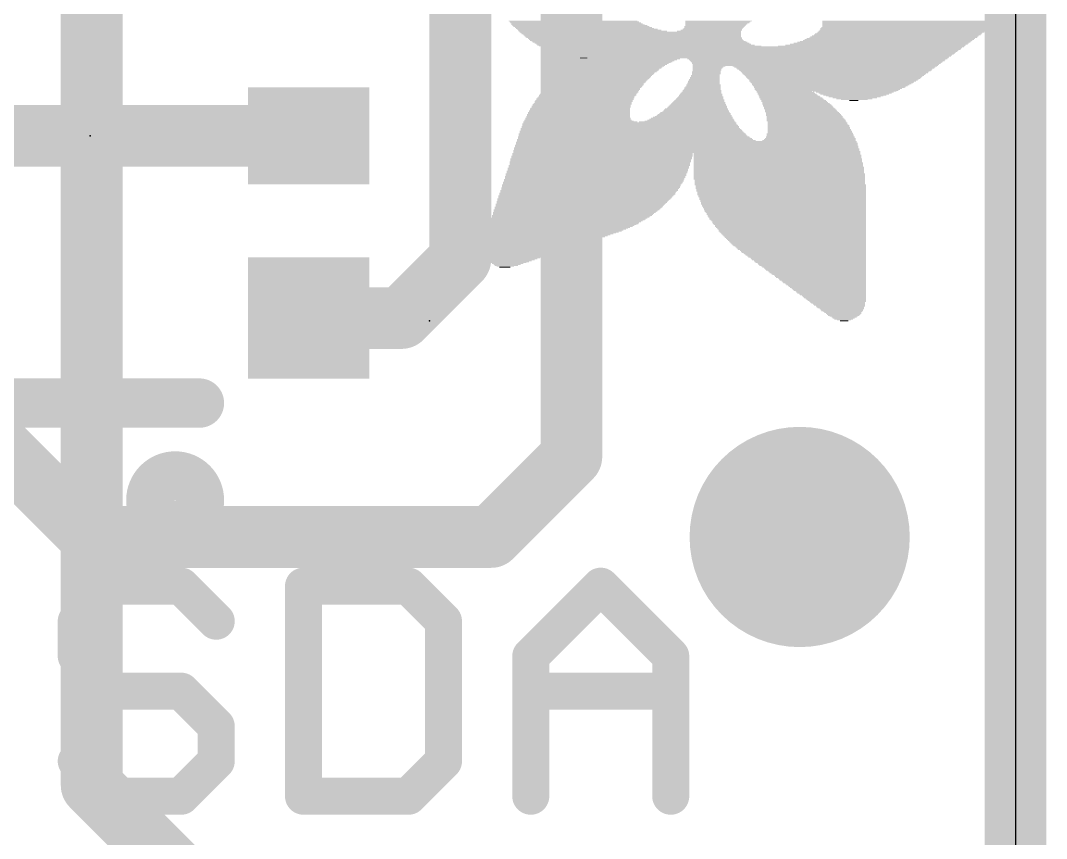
# Model space of a CAD drawing. Extents: x -5.7 to 21.7, y -5.3 to 25.5.
# Drawn here: x 11.143 to 15.367, y 3.585 to 6.951 of the extents above; entities that cross this region are included whole.
import ezdxf

# ---------------------------------------------------------------- set-up
doc = ezdxf.new("R2010")
doc.units = 0
for name, color, linetype in [('1', 12, 'CONTINUOUS'), ('16', 5, 'CONTINUOUS'), ('18', 110, 'CONTINUOUS'), ('20', 53, 'CONTINUOUS'), ('21', 40, 'CONTINUOUS'), ('23', 40, 'CONTINUOUS')]:
    doc.layers.add(name, color=color, linetype=linetype)

# ---------------------------------------------------------------- blocks, each defined once
blk = doc.blocks.new('RECT')
blk.add_solid([(-0.5, -0.5), (0.5, -0.5), (-0.5, 0.5), (0.5, 0.5)])
blk = doc.blocks.new('ROUNDV')
at = {"const_width": 0.5}
blk.add_lwpolyline([(0, -0.25, 1), (0, 0.25, 1), (0, -0.25)], format="xyb", dxfattribs=at)

msp = doc.modelspace()

# ---------------------------------------------------------------- linework, layer by layer
at = {"layer": '1', "const_width": 0.254}
for points in [[(15.24, 16.51), (15.24, 0)], [(13.4112, 5.1562), (13.4112, 7.9364)], [(12.954, 7.747), (12.954, 5.969)], [(10.53, 6.477), (12.33, 6.477)], [(12.954, 5.969), (12.712, 5.727)], [(10.53, 5.727), (11.431, 4.826)], [(12.712, 5.727), (12.33, 5.727)], [(13.081, 4.826), (13.4112, 5.1562)], [(11.431, 4.826), (13.081, 4.826)]]:
    msp.add_lwpolyline(points, dxfattribs=at)
at = {"layer": '1', "const_width": 0.127}
for points in [[(12.33, 6.4135, 1), (12.33, 6.5405)], [(12.9989, 5.9241, 1), (12.9091, 6.0139)], [(12.8905, 5.969, 1), (13.0175, 5.969)], [(12.33, 5.7905, 1), (12.33, 5.6635)], [(12.6671, 5.7719, 1), (12.7569, 5.6821)], [(12.712, 5.6635, 1), (12.712, 5.7905)], [(13.4561, 5.1113, 1), (13.3663, 5.2011)], [(13.3477, 5.1562, 1), (13.4747, 5.1562)], [(11.431, 4.8895, 1), (11.431, 4.7625)], [(13.081, 4.7625, 1), (13.081, 4.8895)], [(11.3861, 4.7811, 1), (11.4759, 4.8709)], [(13.0361, 4.8709, 1), (13.1259, 4.7811)]]:
    msp.add_lwpolyline(points, format="xyb", dxfattribs=at)
at = {"layer": '16', "const_width": 0.254}
for points in [[(15.24, 16.51), (15.24, 0)], [(11.4364, 7.62), (11.4364, 3.8036)], [(11.4364, 3.8036), (12.7, 2.54)]]:
    msp.add_lwpolyline(points, dxfattribs=at)
at = {"layer": '16', "const_width": 0.127}
for points in [[(11.4813, 3.8485, 1), (11.3915, 3.7587)], [(11.3729, 3.8036, 1), (11.4999, 3.8036)]]:
    msp.add_lwpolyline(points, format="xyb", dxfattribs=at)
at = {"layer": '20'}
msp.add_line((15.24, 14.097), (15.24, 2.413), dxfattribs=at)
at = {"layer": '21'}
for points, const_width in [([(10.98, 5.377), (11.88, 5.377)], 0.2032), ([(11.517, 4.6235), (11.3729, 4.4795)], 0.1524), ([(11.8051, 4.6235), (11.517, 4.6235)], 0.1524), ([(11.9491, 4.4795), (11.8051, 4.6235)], 0.1524), ([(12.3084, 4.6235), (12.3084, 3.7592)], 0.1524), ([(12.7406, 4.6235), (12.3084, 4.6235)], 0.1524), ([(12.8847, 4.4795), (12.7406, 4.6235)], 0.1524), ([(13.244, 4.3354), (13.5321, 4.6235)], 0.1524), ([(13.5321, 4.6235), (13.8202, 4.3354)], 0.1524), ([(11.3729, 4.4795), (11.3729, 4.3354)], 0.1524), ([(12.8847, 3.9033), (12.8847, 4.4795)], 0.1524), ([(11.3729, 4.3354), (11.517, 4.1914)], 0.1524), ([(13.244, 3.7592), (13.244, 4.3354)], 0.1524), ([(13.8202, 4.3354), (13.8202, 3.7592)], 0.1524), ([(11.517, 4.1914), (11.8051, 4.1914)], 0.1524), ([(11.8051, 4.1914), (11.9491, 4.0473)], 0.1524), ([(13.244, 4.1914), (13.8202, 4.1914)], 0.1524), ([(11.9491, 4.0473), (11.9491, 3.9033)], 0.1524), ([(11.517, 3.7592), (11.3729, 3.9033)], 0.1524), ([(11.9491, 3.9033), (11.8051, 3.7592)], 0.1524), ([(12.7406, 3.7592), (12.8847, 3.9033)], 0.1524), ([(11.8051, 3.7592), (11.517, 3.7592)], 0.1524), ([(12.3084, 3.7592), (12.7406, 3.7592)], 0.1524)]:
    msp.add_lwpolyline(points, dxfattribs=dict(at, const_width=const_width))
for points, const_width in [([(11.88, 5.3262, 1), (11.88, 5.4278)], 0.1016), ([(11.78, 4.877, 1), (11.78, 5.077, 1), (11.78, 4.877)], 0.2032), ([(11.517, 4.6616, 1), (11.517, 4.5854)], 0.0762), ([(11.5439, 4.5966, 1), (11.49, 4.6505)], 0.0762), ([(11.832, 4.6505, 1), (11.7781, 4.5966)], 0.0762), ([(11.8051, 4.5854, 1), (11.8051, 4.6616)], 0.0762), ([(12.3465, 4.6235, 1), (12.2703, 4.6235)], 0.0762), ([(12.3084, 4.6616, 1), (12.3084, 4.5854)], 0.0762), ([(12.7676, 4.6505, 1), (12.7137, 4.5966)], 0.0762), ([(12.7406, 4.5854, 1), (12.7406, 4.6616)], 0.0762), ([(13.559, 4.6505, 1), (13.5051, 4.5966)], 0.0762), ([(13.559, 4.5966, 1), (13.5051, 4.6505)], 0.0762), ([(11.411, 4.4795, 1), (11.3348, 4.4795)], 0.0762), ([(11.346, 4.5064, 1), (11.3999, 4.4525)], 0.0762), ([(11.9222, 4.4525, 1), (11.9761, 4.5064)], 0.0762), ([(12.9228, 4.4795, 1), (12.8466, 4.4795)], 0.0762), ([(12.8577, 4.4525, 1), (12.9116, 4.5064)], 0.0762), ([(11.3999, 4.3624, 1), (11.346, 4.3085)], 0.0762), ([(13.217, 4.3624, 1), (13.2709, 4.3085)], 0.0762), ([(13.2821, 4.3354, 1), (13.2059, 4.3354)], 0.0762), ([(13.8583, 4.3354, 1), (13.7821, 4.3354)], 0.0762), ([(13.7932, 4.3085, 1), (13.8471, 4.3624)], 0.0762), ([(11.3348, 4.3354, 1), (11.411, 4.3354)], 0.0762), ([(11.517, 4.2295, 1), (11.517, 4.1533)], 0.0762), ([(11.832, 4.2183, 1), (11.7781, 4.1644)], 0.0762), ([(11.8051, 4.1533, 1), (11.8051, 4.2295)], 0.0762), ([(13.244, 4.2295, 1), (13.244, 4.1533)], 0.0762), ([(13.8202, 4.1533, 1), (13.8202, 4.2295)], 0.0762), ([(11.49, 4.1644, 1), (11.5439, 4.2183)], 0.0762), ([(11.9872, 4.0473, 1), (11.911, 4.0473)], 0.0762), ([(11.9222, 4.0204, 1), (11.9761, 4.0743)], 0.0762), ([(11.3999, 3.9302, 1), (11.346, 3.8763)], 0.0762), ([(11.9761, 3.8763, 1), (11.9222, 3.9302)], 0.0762), ([(12.9116, 3.8763, 1), (12.8577, 3.9302)], 0.0762), ([(11.911, 3.9033, 1), (11.9872, 3.9033)], 0.0762), ([(12.8466, 3.9033, 1), (12.9228, 3.9033)], 0.0762), ([(11.517, 3.7973, 1), (11.517, 3.7211)], 0.0762), ([(11.49, 3.7323, 1), (11.5439, 3.7861)], 0.0762), ([(11.7781, 3.7861, 1), (11.832, 3.7323)], 0.0762), ([(11.8051, 3.7211, 1), (11.8051, 3.7973)], 0.0762), ([(12.3084, 3.7973, 1), (12.3084, 3.7211)], 0.0762), ([(12.7137, 3.7861, 1), (12.7676, 3.7323)], 0.0762), ([(12.7406, 3.7211, 1), (12.7406, 3.7973)], 0.0762), ([(12.2703, 3.7592, 1), (12.3465, 3.7592)], 0.0762), ([(13.2059, 3.7592, 1), (13.2821, 3.7592)], 0.0762), ([(13.7821, 3.7592, 1), (13.8583, 3.7592)], 0.0762)]:
    msp.add_lwpolyline(points, format="xyb", dxfattribs=dict(at, const_width=const_width))
at = {"layer": '23'}
for p in [(11.43, 6.477), (12.827, 5.715)]:
    msp.add_point(p, dxfattribs=at)

# ---------------------------------------------------------------- block references
at = {"layer": '1', "yscale": 0.5, "rotation": 90}
for p, xscale in [((12.33, 6.477), 0.4), ((12.33, 5.727), 0.5)]:
    msp.add_blockref('RECT', p, dxfattribs=dict(at, xscale=xscale))
at = {"layer": '18', "xscale": 0.9064, "yscale": 0.9064}
msp.add_blockref('ROUNDV', (14.351, 4.826), dxfattribs=at)
msp.add_blockref('ROUNDV', (14.351, 4.826), dxfattribs=at)
at = {"layer": '21'}
for p, xscale, yscale in [((13.4176, 6.9494), 0.5295, 0.0038), ((13.4233, 6.9456), 0.5334, 0.0038), ((13.429, 6.9418), 0.5372, 0.0038), ((13.4347, 6.938), 0.541, 0.0038), ((13.4385, 6.9342), 0.5486, 0.0038), ((13.4462, 6.9304), 0.5563, 0.0038), ((13.4519, 6.9266), 0.5601, 0.0038), ((14.0005, 6.9266), 0.2476, 0.0038), ((14.0177, 6.9494), 0.2743, 0.0038), ((14.0139, 6.9456), 0.2667, 0.0038), ((14.0081, 6.938), 0.2552, 0.0038), ((14.0062, 6.9342), 0.2514, 0.0038), ((14.0043, 6.9304), 0.2476, 0.0038), ((14.012, 6.9418), 0.2629, 0.0038), ((14.8101, 6.9494), 0.7316, 0.0038), ((14.8063, 6.9456), 0.7239, 0.0038), ((14.8044, 6.9418), 0.7201, 0.0038), ((14.8006, 6.938), 0.7125, 0.0038), ((14.7987, 6.9342), 0.7087, 0.0038), ((14.7968, 6.9304), 0.7049, 0.0038), ((14.793, 6.9266), 0.6973, 0.0038), ((13.4614, 6.9228), 0.5639, 0.0038), ((13.4671, 6.919), 0.5677, 0.0038), ((13.4766, 6.9152), 0.5792, 0.0039), ((13.4862, 6.9113), 0.5905, 0.0038), ((13.4995, 6.9075), 0.6096, 0.0038), ((13.6538, 6.9037), 0.9106, 0.0038), ((13.6557, 6.8999), 0.9068, 0.0038), ((13.6576, 6.8961), 0.903, 0.0038), ((13.6614, 6.8923), 0.8954, 0.0038), ((13.6633, 6.8885), 0.8916, 0.0038), ((13.6652, 6.8847), 0.8878, 0.0038), ((13.9777, 6.9075), 0.2629, 0.0038), ((13.9872, 6.9113), 0.2515, 0.0038), ((13.991, 6.9152), 0.2439, 0.0039), ((13.9947, 6.919), 0.2439, 0.0038), ((13.9986, 6.9228), 0.2438, 0.0038), ((14.7396, 6.8847), 0.6896, 0.0038), ((14.7453, 6.8885), 0.6858, 0.0038), ((14.753, 6.8923), 0.6858, 0.0038), ((14.7568, 6.8961), 0.6858, 0.0038), ((14.7625, 6.8999), 0.682, 0.0038), ((14.7682, 6.9037), 0.6858, 0.0038), ((14.772, 6.9075), 0.6858, 0.0038), ((14.7777, 6.9113), 0.6896, 0.0038), ((14.7834, 6.919), 0.6934, 0.0038), ((14.7815, 6.9152), 0.6896, 0.0039), ((14.7892, 6.9228), 0.6973, 0.0038), ((13.669, 6.8809), 0.8878, 0.0038), ((13.6729, 6.8771), 0.8801, 0.0039), ((13.6767, 6.8732), 0.8801, 0.0038), ((13.6805, 6.8694), 0.8801, 0.0038), ((13.6881, 6.8656), 0.8801, 0.0038), ((13.6938, 6.8618), 0.8839, 0.0038), ((13.7014, 6.858), 0.884, 0.0038), ((13.7091, 6.8542), 0.8839, 0.0038), ((13.7186, 6.8504), 0.8953, 0.0038), ((13.7357, 6.8466), 0.9144, 0.0038), ((14.1567, 6.8428), 1.7412, 0.0038), ((14.6463, 6.8466), 0.7696, 0.0038), ((14.6634, 6.8504), 0.743, 0.0038), ((14.6768, 6.8542), 0.7315, 0.0038), ((14.6863, 6.858), 0.7201, 0.0038), ((14.6977, 6.8618), 0.7124, 0.0038), ((14.7054, 6.8656), 0.7049, 0.0038), ((14.713, 6.8694), 0.6973, 0.0038), ((14.7206, 6.8732), 0.6972, 0.0038), ((14.7263, 6.8771), 0.6934, 0.0039), ((14.7358, 6.8809), 0.6896, 0.0038), ((14.1567, 6.839), 1.726, 0.0039), ((14.1585, 6.8351), 1.7145, 0.0038), ((14.1605, 6.8313), 1.703, 0.0038), ((14.1605, 6.8275), 1.6878, 0.0038), ((14.1624, 6.8237), 1.6764, 0.0038), ((14.1643, 6.8199), 1.6574, 0.0038), ((14.1682, 6.8161), 1.6421, 0.0038), ((14.172, 6.8123), 1.6269, 0.0038), ((14.1738, 6.8085), 1.6078, 0.0038), ((14.1796, 6.8047), 1.5887, 0.0038), ((14.1852, 6.8009), 1.5621, 0.0039), ((13.5985, 6.7589), 0.3734, 0.0038), ((13.6081, 6.7628), 0.3695, 0.0039), ((13.6138, 6.7666), 0.3657, 0.0038), ((13.6214, 6.7704), 0.3658, 0.0038), ((13.4614, 6.797), 0.0305, 0.0038), ((13.6309, 6.7742), 0.362, 0.0038), ((13.6405, 6.778), 0.3581, 0.0038), ((13.65, 6.7818), 0.3543, 0.0038), ((13.6595, 6.7856), 0.3505, 0.0038), ((13.6729, 6.7894), 0.3467, 0.0038), ((13.6843, 6.7932), 0.3467, 0.0038), ((14.2443, 6.797), 1.4364, 0.0038), ((14.4234, 6.7932), 1.0706, 0.0038), ((14.4234, 6.7894), 1.0554, 0.0038), ((14.4234, 6.7856), 1.0478, 0.0038), ((14.4215, 6.7818), 1.0363, 0.0038), ((14.4215, 6.778), 1.0287, 0.0038), ((14.4196, 6.7742), 1.0249, 0.0038), ((14.4177, 6.7704), 1.0135, 0.0038), ((13.9776, 6.7628), 0.1334, 0.0039), ((13.9738, 6.7589), 0.1258, 0.0038), ((14.4158, 6.7666), 1.0097, 0.0038), ((14.4958, 6.7628), 0.842, 0.0039), ((14.4958, 6.7589), 0.8268, 0.0038), ((13.5433, 6.717), 0.3848, 0.0038), ((13.5471, 6.7208), 0.3848, 0.0038), ((13.5509, 6.7247), 0.3848, 0.0039), ((13.5547, 6.7285), 0.3848, 0.0038), ((13.5604, 6.7323), 0.381, 0.0038), ((13.5642, 6.7361), 0.381, 0.0038), ((13.5719, 6.7399), 0.381, 0.0038), ((13.5757, 6.7437), 0.381, 0.0038), ((13.5814, 6.7475), 0.3772, 0.0038), ((13.5871, 6.7513), 0.3734, 0.0038), ((13.5947, 6.7551), 0.3734, 0.0038), ((13.9604, 6.717), 0.1219, 0.0038), ((13.9624, 6.7247), 0.1181, 0.0039), ((13.9624, 6.7208), 0.1181, 0.0038), ((13.9642, 6.7285), 0.1143, 0.0038), ((13.9662, 6.7399), 0.1181, 0.0038), ((13.9662, 6.7361), 0.1181, 0.0038), ((13.9662, 6.7323), 0.1181, 0.0038), ((13.968, 6.7437), 0.1143, 0.0038), ((13.9719, 6.7551), 0.122, 0.0038), ((13.97, 6.7513), 0.1182, 0.0038), ((13.97, 6.7475), 0.1182, 0.0038), ((14.4977, 6.7551), 0.8154, 0.0038), ((14.4958, 6.7513), 0.8039, 0.0038), ((14.4977, 6.7475), 0.7925, 0.0038), ((14.4977, 6.7437), 0.7848, 0.0038), ((14.4958, 6.7399), 0.7734, 0.0038), ((14.4958, 6.7361), 0.7658, 0.0038), ((14.4939, 6.7323), 0.7544, 0.0038), ((14.4939, 6.7285), 0.7468, 0.0038), ((14.4939, 6.7247), 0.7391, 0.0039), ((14.492, 6.7208), 0.7277, 0.0038), ((14.492, 6.717), 0.7201, 0.0038), ((13.4976, 6.6713), 0.3925, 0.0038), ((13.5014, 6.6751), 0.3924, 0.0038), ((13.5052, 6.6789), 0.3924, 0.0038), ((13.509, 6.6827), 0.3924, 0.0038), ((13.5128, 6.6866), 0.3924, 0.0039), ((13.5147, 6.6904), 0.3886, 0.0038), ((13.5185, 6.6942), 0.3886, 0.0038), ((13.5223, 6.698), 0.3886, 0.0038), ((13.5261, 6.7018), 0.3886, 0.0038), ((13.53, 6.7056), 0.3887, 0.0038), ((13.5338, 6.7094), 0.3887, 0.0038), ((13.5376, 6.7132), 0.3886, 0.0038), ((13.951, 6.6751), 0.1485, 0.0038), ((13.951, 6.6713), 0.1485, 0.0038), ((13.9529, 6.6789), 0.1447, 0.0038), ((13.9548, 6.6866), 0.1409, 0.0039), ((13.9548, 6.6827), 0.1409, 0.0038), ((13.9548, 6.6942), 0.1333, 0.0038), ((13.9548, 6.6904), 0.1333, 0.0038), ((13.9567, 6.7018), 0.1295, 0.0038), ((13.9567, 6.698), 0.1295, 0.0038), ((13.9586, 6.7094), 0.1257, 0.0038), ((13.9586, 6.7056), 0.1257, 0.0038), ((13.9604, 6.7132), 0.1219, 0.0038), ((14.492, 6.7132), 0.7125, 0.0038), ((14.4901, 6.7094), 0.7011, 0.0038), ((14.4901, 6.7056), 0.6934, 0.0038), ((14.4863, 6.7018), 0.6858, 0.0038), ((14.4844, 6.698), 0.6743, 0.0038), ((14.4844, 6.6942), 0.6667, 0.0038), ((14.4825, 6.6904), 0.6553, 0.0038), ((14.4787, 6.6866), 0.6477, 0.0039), ((14.4768, 6.6827), 0.6363, 0.0038), ((14.4748, 6.6789), 0.6248, 0.0038), ((14.4729, 6.6751), 0.621, 0.0038), ((14.4691, 6.6713), 0.6058, 0.0038), ((13.4671, 6.6294), 0.4, 0.0038), ((13.4709, 6.6332), 0.4, 0.0038), ((13.4728, 6.637), 0.3962, 0.0038), ((13.4785, 6.6446), 0.4, 0.0038), ((13.4766, 6.6408), 0.3962, 0.0038), ((13.4804, 6.6485), 0.3962, 0.0039), ((13.4842, 6.6523), 0.3962, 0.0038), ((13.4881, 6.6561), 0.3963, 0.0038), ((13.4919, 6.6637), 0.3963, 0.0038), ((13.49, 6.6599), 0.3925, 0.0038), ((13.4957, 6.6675), 0.3963, 0.0038), ((13.9396, 6.6294), 0.1943, 0.0038), ((13.9415, 6.6332), 0.1905, 0.0038), ((13.9434, 6.637), 0.1867, 0.0038), ((13.9434, 6.6446), 0.1791, 0.0038), ((13.9434, 6.6408), 0.1791, 0.0038), ((13.9453, 6.6485), 0.1753, 0.0039), ((13.9453, 6.6523), 0.1677, 0.0038), ((13.9472, 6.6561), 0.1639, 0.0038), ((13.9491, 6.6637), 0.1601, 0.0038), ((13.9491, 6.6599), 0.1601, 0.0038), ((13.949, 6.6675), 0.1524, 0.0038), ((14.4653, 6.6675), 0.5982, 0.0038), ((14.4634, 6.6637), 0.5868, 0.0038), ((14.2881, 6.6599), 0.2286, 0.0038), ((14.2919, 6.6561), 0.2363, 0.0038), ((14.2957, 6.6523), 0.2363, 0.0038), ((14.2995, 6.6485), 0.2439, 0.0039), ((14.3034, 6.6446), 0.2438, 0.0038), ((14.3072, 6.6408), 0.2514, 0.0038), ((14.311, 6.637), 0.2514, 0.0038), ((14.3148, 6.6332), 0.259, 0.0038), ((14.3186, 6.6294), 0.2591, 0.0038), ((14.5777, 6.6599), 0.3429, 0.0038), ((14.5777, 6.6561), 0.32, 0.0038), ((14.5796, 6.6523), 0.301, 0.0038), ((14.5777, 6.6485), 0.282, 0.0039), ((14.5777, 6.6446), 0.259, 0.0038), ((14.5777, 6.6408), 0.2362, 0.0038), ((14.5777, 6.637), 0.2134, 0.0038), ((14.5777, 6.6332), 0.1828, 0.0038), ((14.5758, 6.6294), 0.1486, 0.0038), ((13.4462, 6.5875), 0.4115, 0.0038), ((13.4481, 6.5913), 0.4077, 0.0038), ((13.4519, 6.5989), 0.4077, 0.0038), ((13.4519, 6.5951), 0.4077, 0.0038), ((13.4538, 6.6027), 0.4039, 0.0038), ((13.4557, 6.6065), 0.4077, 0.0038), ((13.4576, 6.6104), 0.4039, 0.0039), ((13.4614, 6.618), 0.4039, 0.0038), ((13.4595, 6.6142), 0.4001, 0.0038), ((13.4633, 6.6218), 0.4001, 0.0038), ((13.4671, 6.6256), 0.4, 0.0038), ((13.9261, 6.5875), 0.2591, 0.0038), ((13.9281, 6.5913), 0.2476, 0.0038), ((13.93, 6.5951), 0.2438, 0.0038), ((13.9319, 6.5989), 0.24, 0.0038), ((13.9319, 6.6027), 0.2324, 0.0038), ((13.9338, 6.6065), 0.2286, 0.0038), ((13.9338, 6.6104), 0.221, 0.0039), ((13.9357, 6.6142), 0.2172, 0.0038), ((13.9357, 6.618), 0.2096, 0.0038), ((13.9376, 6.6218), 0.2058, 0.0038), ((13.9396, 6.6256), 0.2019, 0.0038), ((14.3206, 6.6256), 0.2629, 0.0038), ((14.3262, 6.6218), 0.2667, 0.0038), ((14.3282, 6.618), 0.2705, 0.0038), ((14.3377, 6.6065), 0.2819, 0.0038), ((14.332, 6.6142), 0.2705, 0.0038), ((14.3358, 6.6104), 0.2781, 0.0039), ((14.3415, 6.6027), 0.2819, 0.0038), ((14.3434, 6.5989), 0.2858, 0.0038), ((14.3472, 6.5951), 0.2858, 0.0038), ((14.3491, 6.5913), 0.2896, 0.0038), ((14.351, 6.5875), 0.2934, 0.0038), ((14.5758, 6.6256), 0.1105, 0.0038), ((14.5739, 6.6218), 0.0381, 0.0038), ((13.4385, 6.5494), 0.4344, 0.0038), ((13.4385, 6.5456), 0.4344, 0.0038), ((13.4385, 6.557), 0.4268, 0.0038), ((13.4385, 6.5532), 0.4268, 0.0038), ((13.4405, 6.5646), 0.4229, 0.0038), ((13.4405, 6.5608), 0.4229, 0.0038), ((13.4424, 6.5723), 0.4191, 0.0039), ((13.4424, 6.5684), 0.4191, 0.0038), ((13.4443, 6.5799), 0.4153, 0.0038), ((13.4443, 6.5761), 0.4153, 0.0038), ((13.4462, 6.5837), 0.4115, 0.0038), ((13.9053, 6.5456), 0.3467, 0.0038), ((13.9072, 6.5494), 0.3353, 0.0038), ((13.911, 6.5532), 0.3277, 0.0038), ((13.9129, 6.557), 0.3163, 0.0038), ((13.9167, 6.5608), 0.3086, 0.0038), ((13.9167, 6.5646), 0.301, 0.0038), ((13.9205, 6.5684), 0.2934, 0.0038), ((13.9205, 6.5723), 0.2857, 0.0039), ((13.9223, 6.5761), 0.2743, 0.0038), ((13.9243, 6.5799), 0.2705, 0.0038), ((13.9243, 6.5837), 0.2629, 0.0038), ((14.3548, 6.5837), 0.2934, 0.0038), ((14.3567, 6.5799), 0.2972, 0.0038), ((14.3586, 6.5761), 0.301, 0.0038), ((14.3624, 6.5723), 0.301, 0.0039), ((14.3643, 6.5684), 0.3048, 0.0038), ((14.3662, 6.5646), 0.3086, 0.0038), ((14.3681, 6.5608), 0.3125, 0.0038), ((14.372, 6.557), 0.3125, 0.0038), ((14.372, 6.5532), 0.3125, 0.0038), ((14.3739, 6.5494), 0.3163, 0.0038), ((14.3758, 6.5456), 0.3201, 0.0038), ((13.6538, 6.5075), 0.903, 0.0038), ((13.6557, 6.5037), 0.9068, 0.0038), ((13.6538, 6.5151), 0.8953, 0.0038), ((13.6538, 6.5113), 0.8953, 0.0038), ((13.6519, 6.5227), 0.8839, 0.0038), ((13.65, 6.5265), 0.8801, 0.0038), ((13.6538, 6.5189), 0.8877, 0.0038), ((13.448, 6.5342), 0.4686, 0.0039), ((13.6519, 6.5303), 0.8763, 0.0038), ((13.4385, 6.5418), 0.442, 0.0038), ((13.4423, 6.538), 0.4496, 0.0038), ((13.8881, 6.5342), 0.3962, 0.0039), ((13.8976, 6.538), 0.3696, 0.0038), ((13.9034, 6.5418), 0.3581, 0.0038), ((14.3777, 6.5418), 0.3239, 0.0038), ((14.3777, 6.538), 0.3239, 0.0038), ((14.391, 6.5037), 0.3429, 0.0038), ((14.3815, 6.5342), 0.3238, 0.0039), ((14.3834, 6.5303), 0.3276, 0.0038), ((14.3834, 6.5265), 0.3276, 0.0038), ((14.3853, 6.5227), 0.3314, 0.0038), ((14.3872, 6.5189), 0.3352, 0.0038), ((14.3872, 6.5151), 0.3352, 0.0038), ((14.3891, 6.5113), 0.339, 0.0038), ((14.3891, 6.5075), 0.339, 0.0038), ((13.6728, 6.4618), 0.9716, 0.0038), ((13.6672, 6.4732), 0.9525, 0.0038), ((13.6691, 6.4694), 0.9563, 0.0038), ((13.6729, 6.4656), 0.9639, 0.0038), ((13.6614, 6.4846), 0.9334, 0.0038), ((13.6633, 6.4808), 0.9372, 0.0038), ((13.6652, 6.477), 0.941, 0.0038), ((13.6576, 6.4961), 0.9182, 0.0039), ((13.6595, 6.4922), 0.922, 0.0038), ((13.6614, 6.4884), 0.9258, 0.0038), ((13.6576, 6.4999), 0.9106, 0.0038), ((14.3929, 6.4618), 0.3772, 0.0038), ((14.3948, 6.4656), 0.3734, 0.0038), ((14.3948, 6.4732), 0.3658, 0.0038), ((14.3948, 6.4694), 0.3658, 0.0038), ((14.3929, 6.4846), 0.3544, 0.0038), ((14.3948, 6.4808), 0.3582, 0.0038), ((14.3948, 6.477), 0.3582, 0.0038), ((14.391, 6.4999), 0.3429, 0.0038), ((14.3948, 6.4884), 0.3505, 0.0038), ((14.393, 6.4961), 0.3467, 0.0039), ((14.393, 6.4922), 0.3467, 0.0038), ((13.8843, 6.4275), 1.4173, 0.0038), ((13.8862, 6.4237), 1.4211, 0.0038), ((13.8862, 6.4199), 1.4211, 0.0039), ((13.8843, 6.4389), 1.4097, 0.0038), ((13.8862, 6.4351), 1.4135, 0.0038), ((13.8862, 6.4313), 1.4135, 0.0038), ((13.8843, 6.4503), 1.4021, 0.0038), ((13.8862, 6.4465), 1.4059, 0.0038), ((13.8862, 6.4427), 1.4059, 0.0038), ((13.6785, 6.458), 0.983, 0.0039), ((13.8862, 6.4541), 1.3983, 0.0038), ((14.3891, 6.458), 0.3848, 0.0039), ((13.5338, 6.3818), 0.7467, 0.0039), ((13.5319, 6.3779), 0.7429, 0.0038), ((13.5376, 6.3932), 0.7467, 0.0038), ((13.5357, 6.3894), 0.7429, 0.0038), ((13.5357, 6.3856), 0.7429, 0.0038), ((13.5395, 6.4046), 0.7429, 0.0038), ((13.5395, 6.4008), 0.7429, 0.0038), ((13.5395, 6.397), 0.7429, 0.0038), ((13.8843, 6.416), 1.4249, 0.0038), ((13.8862, 6.4122), 1.4288, 0.0038), ((13.8862, 6.4084), 1.4288, 0.0038), ((14.2577, 6.4046), 0.6858, 0.0038), ((14.2577, 6.4008), 0.6858, 0.0038), ((14.2596, 6.397), 0.6896, 0.0038), ((14.2596, 6.3932), 0.6896, 0.0038), ((14.2596, 6.3894), 0.6896, 0.0038), ((14.2596, 6.3856), 0.6896, 0.0038), ((14.2615, 6.3818), 0.6934, 0.0039), ((14.2615, 6.3779), 0.6934, 0.0038), ((13.5223, 6.3437), 0.7468, 0.0039), ((13.5204, 6.3398), 0.743, 0.0038), ((13.5204, 6.336), 0.743, 0.0038), ((13.5262, 6.3551), 0.7467, 0.0038), ((13.5243, 6.3513), 0.7429, 0.0038), ((13.5243, 6.3475), 0.7429, 0.0038), ((13.53, 6.3703), 0.7467, 0.0038), ((13.5281, 6.3665), 0.7429, 0.0038), ((13.5281, 6.3627), 0.7429, 0.0038), ((13.5281, 6.3589), 0.7429, 0.0038), ((13.5319, 6.3741), 0.7429, 0.0038), ((14.2615, 6.3741), 0.6934, 0.0038), ((14.2615, 6.3703), 0.6934, 0.0038), ((14.2634, 6.3665), 0.6972, 0.0038), ((14.2634, 6.3627), 0.6972, 0.0038), ((14.2634, 6.3589), 0.6972, 0.0038), ((14.2634, 6.3551), 0.6972, 0.0038), ((14.2634, 6.3513), 0.6972, 0.0038), ((14.2653, 6.3475), 0.701, 0.0038), ((14.2653, 6.3437), 0.701, 0.0039), ((14.2653, 6.3398), 0.701, 0.0038), ((14.2653, 6.336), 0.701, 0.0038), ((13.5052, 6.2979), 0.743, 0.0038), ((13.5033, 6.2941), 0.7391, 0.0038), ((13.509, 6.3094), 0.743, 0.0038), ((13.509, 6.3056), 0.743, 0.0039), ((13.5071, 6.3017), 0.7392, 0.0038), ((13.5128, 6.3208), 0.743, 0.0038), ((13.5128, 6.317), 0.743, 0.0038), ((13.5128, 6.3132), 0.743, 0.0038), ((13.5185, 6.3322), 0.7468, 0.0038), ((13.5166, 6.3284), 0.743, 0.0038), ((13.5166, 6.3246), 0.743, 0.0038), ((14.2653, 6.3322), 0.701, 0.0038), ((14.2653, 6.3284), 0.701, 0.0038), ((14.2653, 6.3246), 0.701, 0.0038), ((14.2672, 6.3208), 0.7048, 0.0038), ((14.2672, 6.317), 0.7048, 0.0038), ((14.2672, 6.3132), 0.7048, 0.0038), ((14.2672, 6.3094), 0.7048, 0.0038), ((14.2672, 6.3056), 0.7048, 0.0039), ((14.2672, 6.3017), 0.7048, 0.0038), ((14.2672, 6.2979), 0.7048, 0.0038), ((14.2691, 6.2941), 0.701, 0.0038), ((13.4843, 6.2522), 0.7315, 0.0038), ((13.4881, 6.2598), 0.7315, 0.0038), ((13.49, 6.2636), 0.7353, 0.0038), ((13.4862, 6.256), 0.7277, 0.0038), ((13.4919, 6.2675), 0.7315, 0.0039), ((13.4938, 6.2751), 0.7353, 0.0038), ((13.4938, 6.2713), 0.7353, 0.0038), ((13.4995, 6.2865), 0.7391, 0.0038), ((13.4995, 6.2827), 0.7391, 0.0038), ((13.4976, 6.2789), 0.7353, 0.0038), ((13.5033, 6.2903), 0.7391, 0.0038), ((14.2691, 6.2903), 0.701, 0.0038), ((14.2691, 6.2865), 0.701, 0.0038), ((14.2691, 6.2827), 0.701, 0.0038), ((14.2691, 6.2789), 0.701, 0.0038), ((14.271, 6.2751), 0.7048, 0.0038), ((14.2729, 6.2713), 0.701, 0.0038), ((14.2729, 6.2675), 0.701, 0.0039), ((14.2729, 6.2636), 0.701, 0.0038), ((14.2729, 6.2598), 0.701, 0.0038), ((14.2748, 6.256), 0.6972, 0.0038), ((14.2748, 6.2522), 0.6972, 0.0038), ((13.4614, 6.2141), 0.7087, 0.0038), ((13.4633, 6.2179), 0.7125, 0.0038), ((13.4595, 6.2103), 0.7049, 0.0038), ((13.469, 6.2255), 0.7163, 0.0038), ((13.4709, 6.2294), 0.7201, 0.0039), ((13.4671, 6.2217), 0.7125, 0.0038), ((13.4767, 6.2408), 0.7239, 0.0038), ((13.4767, 6.237), 0.7239, 0.0038), ((13.4747, 6.2332), 0.72, 0.0038), ((13.4805, 6.2446), 0.7239, 0.0038), ((13.4824, 6.2484), 0.7277, 0.0038), ((14.2748, 6.2484), 0.6972, 0.0038), ((14.2767, 6.2446), 0.6934, 0.0038), ((14.2767, 6.2408), 0.6934, 0.0038), ((14.2767, 6.237), 0.6934, 0.0038), ((14.2767, 6.2332), 0.6934, 0.0038), ((14.2786, 6.2294), 0.6896, 0.0039), ((14.2786, 6.2255), 0.6896, 0.0038), ((14.2805, 6.2217), 0.6858, 0.0038), ((14.2805, 6.2179), 0.6858, 0.0038), ((14.2805, 6.2141), 0.6858, 0.0038), ((14.2824, 6.2103), 0.682, 0.0038), ((13.4328, 6.1722), 0.682, 0.0038), ((13.429, 6.1684), 0.6744, 0.0038), ((13.4271, 6.1646), 0.6706, 0.0038), ((13.4404, 6.1836), 0.6896, 0.0038), ((13.4385, 6.1798), 0.6858, 0.0038), ((13.4366, 6.176), 0.682, 0.0038), ((13.448, 6.1951), 0.6972, 0.0038), ((13.4461, 6.1913), 0.6934, 0.0039), ((13.4442, 6.1874), 0.6896, 0.0038), ((13.4538, 6.2027), 0.7011, 0.0038), ((13.4557, 6.2065), 0.7049, 0.0038), ((13.4519, 6.1989), 0.6973, 0.0038), ((14.2824, 6.2065), 0.682, 0.0038), ((14.2843, 6.2027), 0.6782, 0.0038), ((14.2843, 6.1989), 0.6782, 0.0038), ((14.2843, 6.1951), 0.6782, 0.0038), ((14.2862, 6.1913), 0.6744, 0.0039), ((14.2862, 6.1874), 0.6744, 0.0038), ((14.2881, 6.1836), 0.6705, 0.0038), ((14.2881, 6.1798), 0.6705, 0.0038), ((14.2901, 6.176), 0.6667, 0.0038), ((14.2901, 6.1722), 0.6667, 0.0038), ((14.2919, 6.1684), 0.6629, 0.0038), ((14.2919, 6.1646), 0.6629, 0.0038), ((13.3909, 6.1265), 0.6286, 0.0038), ((13.3871, 6.1227), 0.621, 0.0038), ((13.3985, 6.1341), 0.6362, 0.0038), ((13.3966, 6.1303), 0.6324, 0.0038), ((13.4024, 6.1379), 0.6439, 0.0038), ((13.4081, 6.1417), 0.6477, 0.0038), ((13.4138, 6.1493), 0.6591, 0.0038), ((13.41, 6.1455), 0.6515, 0.0038), ((13.4233, 6.1608), 0.6705, 0.0038), ((13.4195, 6.157), 0.6629, 0.0038), ((13.4176, 6.1532), 0.6591, 0.0039), ((14.2939, 6.1608), 0.6591, 0.0038), ((14.2957, 6.157), 0.6553, 0.0038), ((14.2957, 6.1532), 0.6553, 0.0039), ((14.2977, 6.1493), 0.6515, 0.0038), ((14.2977, 6.1455), 0.6515, 0.0038), ((14.2995, 6.1417), 0.6477, 0.0038), ((14.3015, 6.1379), 0.6439, 0.0038), ((14.3015, 6.1341), 0.6439, 0.0038), ((14.3034, 6.1303), 0.6401, 0.0038), ((14.3053, 6.1265), 0.6363, 0.0038), ((14.3072, 6.1227), 0.6324, 0.0038), ((13.3509, 6.0922), 0.5715, 0.0038), ((13.3356, 6.0808), 0.541, 0.0038), ((13.3452, 6.0884), 0.5601, 0.0038), ((13.3414, 6.0846), 0.5525, 0.0038), ((13.3661, 6.1036), 0.5944, 0.0038), ((13.3604, 6.0998), 0.583, 0.0038), ((13.3566, 6.096), 0.5753, 0.0038), ((13.3756, 6.1112), 0.6058, 0.0038), ((13.3718, 6.1074), 0.5982, 0.0038), ((13.3795, 6.1151), 0.6135, 0.0039), ((13.3833, 6.1189), 0.6134, 0.0038), ((14.3072, 6.1189), 0.6324, 0.0038), ((14.3091, 6.1151), 0.6286, 0.0039), ((14.311, 6.1112), 0.6248, 0.0038), ((14.3129, 6.1074), 0.621, 0.0038), ((14.3129, 6.1036), 0.621, 0.0038), ((14.3148, 6.0998), 0.6172, 0.0038), ((14.3167, 6.096), 0.6134, 0.0038), ((14.3186, 6.0922), 0.6096, 0.0038), ((14.3205, 6.0884), 0.6058, 0.0038), ((14.3205, 6.0846), 0.6058, 0.0038), ((14.3224, 6.0808), 0.602, 0.0038), ((13.2899, 6.0541), 0.4724, 0.0038), ((13.2842, 6.0503), 0.461, 0.0038), ((13.2766, 6.0465), 0.4458, 0.0038), ((13.2709, 6.0427), 0.4343, 0.0038), ((13.2652, 6.0389), 0.4229, 0.0039), ((13.309, 6.0655), 0.5029, 0.0038), ((13.2976, 6.0579), 0.4801, 0.0038), ((13.3033, 6.0617), 0.4915, 0.0038), ((13.328, 6.077), 0.5334, 0.0039), ((13.3223, 6.0731), 0.522, 0.0038), ((13.3166, 6.0693), 0.5106, 0.0038), ((14.3243, 6.077), 0.5982, 0.0039), ((14.3262, 6.0731), 0.5943, 0.0038), ((14.3282, 6.0693), 0.5905, 0.0038), ((14.33, 6.0655), 0.5867, 0.0038), ((14.332, 6.0617), 0.5829, 0.0038), ((14.3338, 6.0579), 0.5791, 0.0038), ((14.3358, 6.0541), 0.5753, 0.0038), ((14.3377, 6.0503), 0.5715, 0.0038), ((14.3396, 6.0465), 0.5677, 0.0038), ((14.3415, 6.0427), 0.5639, 0.0038), ((14.3434, 6.0389), 0.5601, 0.0039), ((13.2518, 6.0312), 0.4038, 0.0038), ((13.2461, 6.0274), 0.3924, 0.0038), ((13.2404, 6.0236), 0.381, 0.0038), ((13.2347, 6.0198), 0.3696, 0.0038), ((13.229, 6.016), 0.3581, 0.0038), ((13.2176, 6.0084), 0.3353, 0.0038), ((13.2118, 6.0046), 0.3238, 0.0038), ((13.2576, 6.035), 0.4153, 0.0038), ((13.2233, 6.0122), 0.3467, 0.0038), ((13.208, 6.0008), 0.3086, 0.0039), ((13.2023, 5.9969), 0.2972, 0.0038), ((14.3453, 6.035), 0.5562, 0.0038), ((14.3472, 6.0312), 0.5524, 0.0038), ((14.3491, 6.0274), 0.5486, 0.0038), ((14.351, 6.0236), 0.5448, 0.0038), ((14.3548, 6.0198), 0.5372, 0.0038), ((14.3567, 6.016), 0.5334, 0.0038), ((14.3586, 6.0122), 0.5296, 0.0038), ((14.3605, 6.0084), 0.5258, 0.0038), ((14.3643, 6.0046), 0.5181, 0.0038), ((14.3663, 6.0008), 0.5143, 0.0039), ((14.3681, 5.9969), 0.5105, 0.0038), ((13.1909, 5.9893), 0.2743, 0.0038), ((13.1966, 5.9931), 0.2857, 0.0038), ((13.1871, 5.9855), 0.2591, 0.0038), ((13.1814, 5.9817), 0.2477, 0.0038), ((13.1775, 5.9779), 0.2324, 0.0038), ((13.1737, 5.9741), 0.2172, 0.0038), ((13.168, 5.9703), 0.2058, 0.0038), ((13.1642, 5.9665), 0.1905, 0.0038), ((13.1604, 5.9627), 0.1753, 0.0039), ((13.1566, 5.9588), 0.16, 0.0038), ((13.1528, 5.955), 0.1447, 0.0038), ((14.372, 5.9931), 0.5029, 0.0038), ((14.3739, 5.9893), 0.4991, 0.0038), ((14.3758, 5.9855), 0.4953, 0.0038), ((14.3796, 5.9817), 0.4877, 0.0038), ((14.3815, 5.9779), 0.4839, 0.0038), ((14.3853, 5.9741), 0.4762, 0.0038), ((14.3872, 5.9703), 0.4724, 0.0038), ((14.3891, 5.9665), 0.4686, 0.0038), ((14.3929, 5.9627), 0.461, 0.0039), ((14.3948, 5.9588), 0.4572, 0.0038), ((14.3967, 5.955), 0.4534, 0.0038), ((13.149, 5.9512), 0.1295, 0.0038), ((13.1471, 5.9474), 0.1105, 0.0038), ((13.1433, 5.9436), 0.0953, 0.0038), ((13.1394, 5.9398), 0.0724, 0.0038), ((13.1376, 5.936), 0.0457, 0.0038), ((14.4005, 5.9512), 0.4458, 0.0038), ((14.4024, 5.9474), 0.4419, 0.0038), ((14.4044, 5.9436), 0.4381, 0.0038), ((14.4082, 5.9398), 0.4305, 0.0038), ((14.4101, 5.936), 0.4267, 0.0038), ((14.4139, 5.9322), 0.4191, 0.0038), ((14.4158, 5.9284), 0.4153, 0.0038), ((14.4177, 5.9245), 0.4115, 0.0039), ((14.4215, 5.9207), 0.4038, 0.0038), ((14.4234, 5.9169), 0.4, 0.0038), ((14.4253, 5.9131), 0.3962, 0.0038), ((14.4291, 5.9093), 0.3886, 0.0038), ((14.431, 5.9055), 0.3848, 0.0038), ((14.4348, 5.9017), 0.3772, 0.0038), ((14.4367, 5.8979), 0.3734, 0.0038), ((14.4386, 5.8941), 0.3696, 0.0038), ((14.4425, 5.8903), 0.3619, 0.0038), ((14.4444, 5.8864), 0.3581, 0.0039), ((14.4463, 5.8826), 0.3543, 0.0038), ((14.4501, 5.8788), 0.3467, 0.0038), ((14.452, 5.875), 0.3429, 0.0038), ((14.4539, 5.8712), 0.3391, 0.0038), ((14.4577, 5.8674), 0.3315, 0.0038), ((14.4596, 5.8636), 0.3276, 0.0038), ((14.4634, 5.8598), 0.32, 0.0038), ((14.4653, 5.856), 0.3162, 0.0038), ((14.4672, 5.8522), 0.3124, 0.0038), ((14.471, 5.8483), 0.3048, 0.0039), ((14.4729, 5.8445), 0.301, 0.0038), ((14.4748, 5.8407), 0.2972, 0.0038), ((14.4787, 5.8369), 0.2895, 0.0038), ((14.4806, 5.8331), 0.2857, 0.0038), ((14.4825, 5.8293), 0.2819, 0.0038), ((14.4863, 5.8255), 0.2743, 0.0038), ((14.4882, 5.8217), 0.2705, 0.0038), ((14.492, 5.8179), 0.2629, 0.0038), ((14.4939, 5.8141), 0.2591, 0.0038), ((14.4958, 5.8102), 0.2553, 0.0039), ((14.4996, 5.8064), 0.2476, 0.0038), ((14.5015, 5.8026), 0.2438, 0.0038), ((14.5034, 5.7988), 0.24, 0.0038), ((14.5072, 5.795), 0.2324, 0.0038), ((14.5072, 5.7912), 0.2248, 0.0038), ((14.5091, 5.7874), 0.221, 0.0038), ((14.5129, 5.7836), 0.2134, 0.0038), ((14.5149, 5.7798), 0.2095, 0.0038), ((14.5187, 5.776), 0.2019, 0.0038), ((14.5187, 5.7721), 0.1943, 0.0039), ((14.5206, 5.7683), 0.1905, 0.0038), ((14.5244, 5.7645), 0.1829, 0.0038), ((14.5244, 5.7607), 0.1753, 0.0038), ((14.5263, 5.7569), 0.1715, 0.0038), ((14.5282, 5.7531), 0.16, 0.0038), ((14.5282, 5.7493), 0.1524, 0.0038), ((14.532, 5.7455), 0.1448, 0.0038), ((14.532, 5.7417), 0.1372, 0.0038), ((14.532, 5.7379), 0.1295, 0.0038), ((14.532, 5.734), 0.1143, 0.0039), ((14.5339, 5.7302), 0.1029, 0.0038), ((14.532, 5.7264), 0.0914, 0.0038), ((14.532, 5.7226), 0.0762, 0.0038), ((14.5339, 5.7188), 0.0572, 0.0038), ((14.5339, 5.715), 0.0343, 0.0038)]:
    msp.add_blockref('RECT', p, dxfattribs=dict(at, xscale=xscale, yscale=yscale))

doc.saveas('drawing.dxf')
